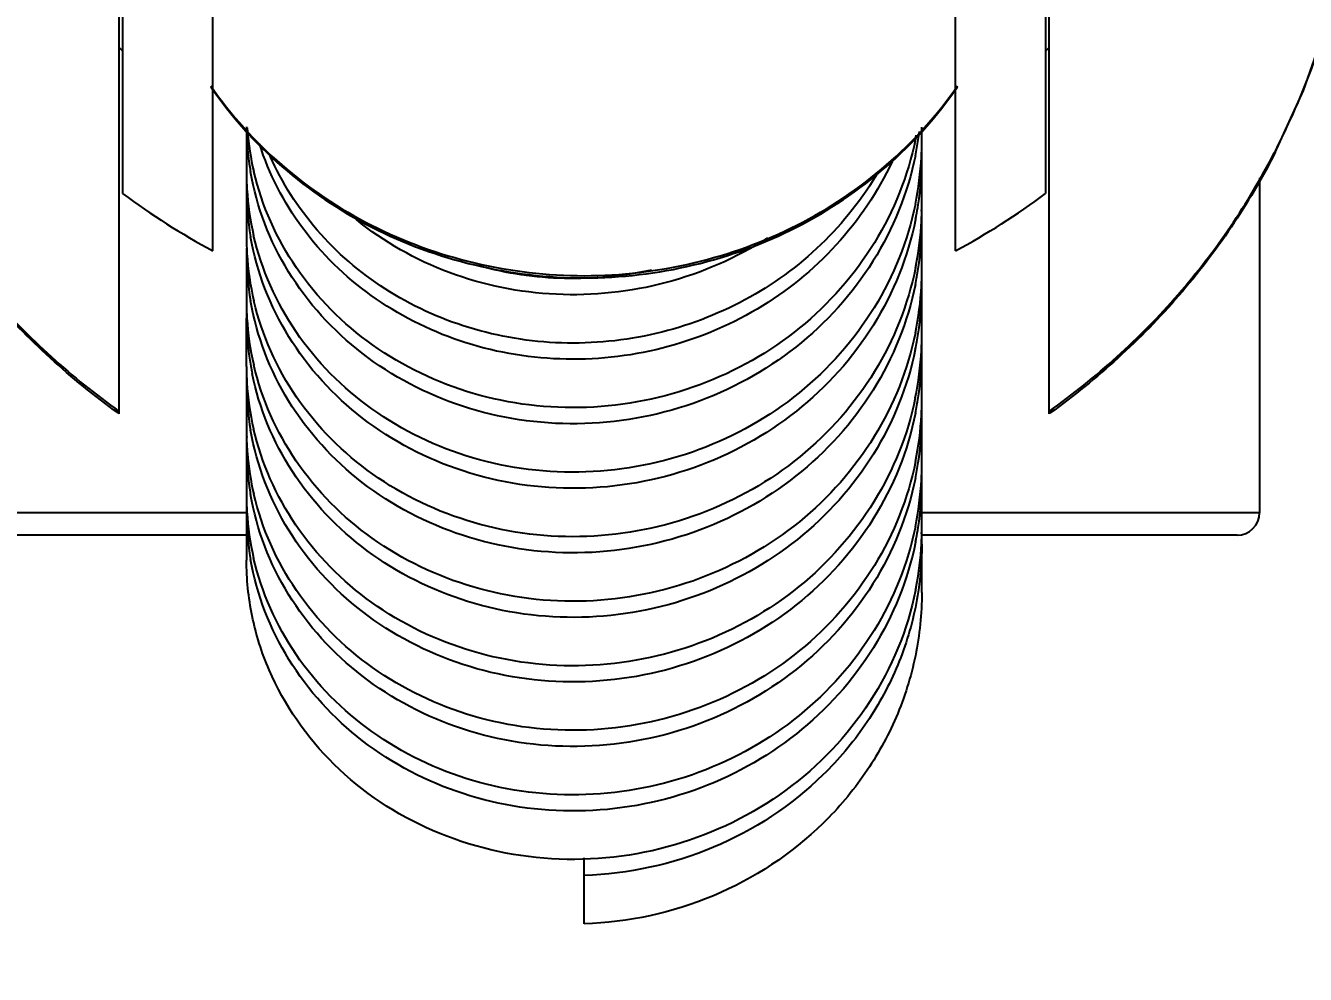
# Model space of a CAD drawing. Header units: millimetres. Extents: x 601 to 1195, y -13 to 407.
# Drawn here: x 716.56 to 737.87, y 171.47 to 187.28 of the extents above; entities that cross this region are included whole.
import ezdxf

# ---------------------------------------------------------------- set-up
doc = ezdxf.new("R2010")
doc.units = ezdxf.units.MM
doc.header["$LTSCALE"] = 0.1
doc.layers.add('DEF_LAYER_ROUND_FEAT', color=7, linetype='Continuous')
doc.layers.add('DIM', color=3, linetype='Continuous')
doc.styles.get("Standard").update_dxf_attribs({"font": 'arial.ttf'})
doc.dimstyles.new('ISO-25', dxfattribs={"dimtxt": 2.5, "dimasz": 2.5, "dimexe": 1.25, "dimexo": 0.625, "dimtad": 1, "dimlfac": 3, "dimtxsty": 'Standard', "dimcen": 2.5, "dimadec": 0, "dimazin": 0, "dimtfac": 1, "dimtmove": 0, "dimatfit": 3, "dimfxl": 0, "dimarcsym": 0})

# ---------------------------------------------------------------- blocks, each defined once
blk = doc.blocks.new('*D31')
at = {"layer": 'Defpoints', "color": 0}
for p in [(687.605, 214.285), (764.112, 214.285), (764.112, 154.958)]:
    blk.add_point(p, dxfattribs=at)
at = {"layer": 'DIM', "color": 0, "lineweight": -2}
for p, q in [((687.605, 213.66), (687.605, 153.708)), ((764.112, 213.66), (764.112, 153.708)), ((690.105, 154.958), (761.612, 154.958))]:
    blk.add_line(p, q, dxfattribs=at)
at = {"layer": 'DIM', "color": 0}
for points in [[(690.105, 155.375), (690.105, 154.541), (687.605, 154.958)], [(761.612, 155.375), (761.612, 154.541), (764.112, 154.958)]]:
    blk.add_solid(points, dxfattribs=at)
at = {"layer": 'DIM', "color": 0, "insert": (725.859, 156.859), "char_height": 2.5, "attachment_point": 5}
blk.add_mtext('102', dxfattribs=at)

msp = doc.modelspace()

# ---------------------------------------------------------------- linework, layer by layer
at = {"color": 7, "linetype": 'Continuous'}
for p, q in [((719.6731, 183.5241), (719.6731, 193.9439)), ((732.0481, 183.5241), (732.0481, 193.3671)), ((718.1169, 180.8078), (718.1169, 192.8559)), ((718.1731, 192.8079), (718.1731, 184.4759)), ((733.5481, 192.8079), (733.5481, 184.4759)), ((733.6044, 180.8078), (733.6044, 192.8559)), ((720.2356, 185.5864), (720.2356, 184.821)), ((731.4856, 185.3585), (731.4856, 185.5854)), ((731.4856, 184.2834), (731.4856, 185.0898)), ((737.3744, 185.191), (737.3654, 185.1513)), ((737.1106, 184.7386), (737.1106, 179.1602)), ((720.2356, 184.5522), (720.2356, 183.7459)), ((731.4856, 183.2083), (731.4856, 184.0147)), ((720.2356, 183.4771), (720.2356, 182.6708)), ((731.4856, 182.1332), (731.4856, 182.9395)), ((720.2356, 181.5957), (720.2356, 182.402)), ((731.4856, 181.0581), (731.4856, 181.8644)), ((720.2356, 181.3269), (720.2356, 180.5206)), ((718.1169, 180.8077), (718.0959, 180.8228)), ((731.4856, 179.983), (731.4856, 180.7893)), ((733.6253, 180.8228), (733.6044, 180.8077)), ((720.2356, 180.2518), (720.2356, 179.4455)), ((731.4856, 178.9079), (731.4856, 179.7142)), ((720.2587, 179.1602), (714.6106, 179.1602)), ((720.2356, 179.1767), (720.2356, 178.3704)), ((737.1106, 179.1602), (731.4856, 179.1602)), ((720.2356, 178.7852), (714.9856, 178.7852)), ((736.7356, 178.7852), (731.4801, 178.7852)), ((731.4856, 177.8328), (731.4856, 178.6391)), ((725.8606, 172.3126), (725.8606, 173.4088))]:
    msp.add_line(p, q, dxfattribs=at)
msp.add_lwpolyline([(737.3654, 185.1512), (737.8423, 186.1918), (738.2421, 187.3321), (738.4899, 188.3791), (738.5932, 189.1932)], dxfattribs=at)
for centre, radius, start, end in [((725.304, 193.9586), 10.0673, 224.40873, 224.90081), ((726.4172, 193.9586), 10.0673, 315.09919, 315.59126), ((724.8415, 185.6284), 4.6059, 180.57941, 189.25391), ((724.8188, 185.8955), 4.5832, 184.0716, 184.63342), ((724.8582, 185.8999), 4.6228, 184.64902, 193.21416), ((726.2369, 186.1673), 5.2489, 351.26042, 352.81283), ((726.2239, 186.1693), 5.262, 348.36403, 351.2598), ((726.2252, 186.4383), 5.2608, 348.46486, 349.17142), ((726.2548, 185.3584), 5.2308, 357.05886, 0.00164), ((726.2355, 185.3607), 5.2502, 348.36301, 357.0443), ((726.2422, 185.0908), 5.2435, 351.20046, 359.9888), ((726.2696, 185.0897), 5.216, 0.00009, 0.84323), ((727.1107, 190.4205), 11.5191, 332.81028, 333.0006), ((724.8412, 185.6287), 4.6056, 189.25835, 189.86299), ((724.8301, 184.8213), 4.5945, 180.00411, 183.3445), ((724.8268, 184.5519), 4.5911, 178.31642, 179.99665), ((725.5643, 194.4665), 12.4275, 233.50555, 241.70284), ((724.8425, 184.5534), 4.6069, 180.01506, 189.97167), ((724.8542, 184.824), 4.6187, 183.36006, 193.07108), ((726.1265, 194.5145), 12.4842, 298.31581, 306.47581), ((726.2402, 185.0912), 5.2455, 349.15901, 351.19872), ((726.2616, 184.2835), 5.224, 357.06683, 359.99885), ((726.2539, 184.0148), 5.2317, 359.99844, 2.1041), ((726.2381, 185.0917), 5.2476, 348.50425, 349.15873), ((726.2366, 184.2853), 5.2491, 349.16215, 357.06141), ((726.245, 184.0154), 5.2406, 351.29467, 359.99229), ((724.8188, 183.7456), 4.5832, 179.99655, 182.31669), ((724.8288, 183.4772), 4.5932, 178.88363, 180.00158), ((724.8169, 183.7456), 4.5813, 182.31742, 183.33722), ((724.8419, 183.4782), 4.6062, 180.01346, 189.88323), ((724.8579, 183.7494), 4.6224, 183.35509, 193.27376), ((726.2264, 184.0189), 5.2595, 348.41526, 351.28709), ((726.2381, 184.2853), 5.2476, 348.50425, 349.15873), ((726.25, 183.2085), 5.2356, 357.0609, 359.99827), ((726.2373, 183.2102), 5.2484, 348.41656, 357.0489), ((726.2448, 182.9404), 5.2408, 351.22932, 359.99086), ((726.2559, 182.9393), 5.2297, 0.00305, 1.26619), ((724.8318, 182.6709), 4.5962, 180.00201, 183.34731), ((724.8061, 182.402), 4.5704, 178.7352, 179.99965), ((724.8462, 182.4036), 4.6105, 180.01952, 190.00835), ((724.8547, 182.6739), 4.6192, 183.36722, 193.14238), ((726.2287, 182.943), 5.2571, 348.31678, 351.22813), ((726.2645, 182.1329), 5.2211, 357.82947, 0.00327), ((726.2327, 182.1357), 5.253, 348.31795, 357.05583), ((726.2425, 181.8654), 5.2431, 351.32827, 359.9901), ((726.2682, 182.1328), 5.2174, 357.06726, 357.82885), ((726.2626, 181.8647), 5.223, 359.99692, 1.47152), ((724.8175, 181.5959), 4.5819, 180.00239, 183.34313), ((724.831, 181.3268), 4.5954, 177.89907, 179.99829), ((724.852, 182.4046), 4.6164, 190.00781, 191.56048), ((724.8417, 181.328), 4.606, 180.01374, 189.92555), ((724.8582, 181.5991), 4.6228, 183.35371, 193.00703), ((726.236, 181.867), 5.2497, 348.46371, 351.32116), ((726.2523, 181.0584), 5.2333, 357.06257, 359.99636), ((726.2372, 181.06), 5.2485, 348.46864, 357.05443), ((726.2458, 180.79), 5.2398, 351.26417, 359.99229), ((726.2507, 180.7892), 5.2349, 0.00154, 1.68514), ((724.8273, 180.5204), 4.5917, 179.99834, 183.35041), ((724.8189, 180.2521), 4.5833, 177.76258, 180.00343), ((724.8418, 180.2528), 4.6062, 180.01302, 189.2531), ((724.8202, 180.5201), 4.5845, 183.35114, 184.63332), ((724.8582, 180.5244), 4.6228, 184.64902, 193.21416), ((726.2239, 180.7938), 5.262, 348.36403, 351.2598), ((726.2548, 179.9829), 5.2308, 357.05886, 0.00164), ((726.2355, 179.9852), 5.2502, 348.36301, 357.0443), ((726.2422, 179.7153), 5.2435, 351.20046, 359.9888), ((726.2696, 179.7142), 5.216, 0.00009, 0.84323), ((724.8412, 180.2532), 4.6056, 189.25835, 189.86299), ((724.8301, 179.4458), 4.5945, 180.00411, 183.3445), ((724.8268, 179.1764), 4.5911, 178.31642, 179.99665), ((724.8425, 179.1779), 4.6069, 180.01506, 189.97167), ((724.8542, 179.4485), 4.6187, 183.36006, 193.07108), ((736.7356, 179.1602), 0.375, 270, 0), ((726.2402, 179.7157), 5.2455, 349.15901, 351.19872), ((726.2616, 178.908), 5.224, 357.06683, 359.99885), ((726.2381, 179.7162), 5.2476, 348.50425, 349.15873), ((726.2539, 178.6393), 5.2317, 359.99844, 2.1041), ((726.2366, 178.9098), 5.2491, 349.16215, 357.06141), ((726.2381, 178.9098), 5.2476, 348.50425, 349.15873)]:
    msp.add_arc(centre, radius, start, end, dxfattribs=at)
for points, knots in [([(737.3744, 185.191), (737.4504, 185.3401), (737.7327, 185.9193), (737.974, 186.5189), (738.1245, 186.9715)], [0, 0, 0, 0, 0.2596624, 1, 1, 1, 1]), ([(731.3797, 185.3863), (731.2558, 184.7789), (730.7826, 183.5901), (729.5088, 182.1514), (727.8201, 181.1926), (725.9113, 180.8128), (723.9967, 181.0447), (722.2902, 181.8595), (720.9887, 183.1626), (720.4914, 184.2743), (720.3578, 184.8432)], [0, 0, 0, 0, 0.1247778, 0.2513924, 0.3797815, 0.5087788, 0.636565, 0.7613987, 0.8823837, 1, 1, 1, 1]), ([(730.9894, 185.011), (730.754, 184.5056), (730.1162, 183.5563), (728.7792, 182.4788), (727.1781, 181.822), (725.4589, 181.6396), (723.7754, 181.9423), (722.2788, 182.7008), (721.1069, 183.8437), (720.6113, 184.8059), (720.453, 185.3044)], [0, 0, 0, 0, 0.1255619, 0.2528663, 0.3813953, 0.5099536, 0.637044, 0.7613528, 0.8822278, 1, 1, 1, 1]), ([(718.0959, 180.8228), (717.3112, 181.3876), (715.8756, 182.6927), (714.7887, 184.3017), (714.3558, 185.1513)], [0, 0, 0, 0, 0.5034762, 1, 1, 1, 1]), ([(714.3642, 185.1569), (714.7991, 184.3105), (715.8908, 182.7072), (717.33, 181.4094), (718.1169, 180.8478)], [0, 0, 0, 0, 0.4960541, 1, 1, 1, 1]), ([(731.3778, 185.108), (731.2504, 184.4894), (730.7615, 183.2797), (729.4461, 181.8276), (727.7081, 180.8793), (725.7554, 180.5362), (723.8145, 180.8277), (722.1106, 181.7177), (720.8484, 183.0995), (720.4053, 184.2552), (720.3036, 184.8398)], [0, 0, 0, 0, 0.1249639, 0.2518118, 0.3804383, 0.5095825, 0.6373353, 0.7619371, 0.8825938, 1, 1, 1, 1]), ([(730.7638, 184.8475), (730.5043, 184.4005), (729.8496, 183.5716), (728.5653, 182.6412), (727.0716, 182.0773), (725.4849, 181.9196), (723.9269, 182.1755), (722.5172, 182.8235), (721.3666, 183.8108), (720.8271, 184.6559), (720.6313, 185.101)], [0, 0, 0, 0, 0.1256515, 0.2528736, 0.3811061, 0.5092873, 0.6361371, 0.7605161, 0.8817719, 1, 1, 1, 1]), ([(733.6044, 180.8478), (734.3912, 181.4094), (735.8304, 182.7073), (736.9222, 184.3105), (737.357, 185.1569)], [0, 0, 0, 0, 0.503947, 1, 1, 1, 1]), ([(737.3654, 185.1513), (736.9325, 184.3017), (735.8456, 182.6927), (734.4101, 181.3876), (733.6253, 180.8228)], [0, 0, 0, 0, 0.4965238, 1, 1, 1, 1]), ([(731.3778, 184.3017), (731.2527, 183.6943), (730.7772, 182.5062), (729.5004, 181.0695), (727.8095, 180.1135), (725.8998, 179.7372), (723.9854, 179.9728), (722.2806, 180.7912), (720.9819, 182.0972), (720.4874, 183.2101), (720.3552, 183.7794)], [0, 0, 0, 0, 0.124792, 0.2514238, 0.3798269, 0.5088294, 0.6366095, 0.7614278, 0.8823948, 1, 1, 1, 1]), ([(731.3804, 184.0459), (731.2545, 183.4268), (730.7686, 182.2157), (729.4563, 180.7604), (727.7199, 179.8083), (725.7674, 179.4612), (723.8253, 179.749), (722.119, 180.636), (720.8537, 182.0159), (720.408, 183.1711), (720.3052, 183.7557)], [0, 0, 0, 0, 0.1249489, 0.2517787, 0.380392, 0.5095336, 0.6372953, 0.7619134, 0.8825862, 1, 1, 1, 1]), ([(728.9153, 183.735), (728.3979, 183.4039), (727.2506, 182.9017), (725.3975, 182.7045), (723.592, 183.0674), (722.5265, 183.6693), (722.0669, 184.0424)], [0, 0, 0, 0, 0.2530123, 0.5062061, 0.7561719, 1, 1, 1, 1]), ([(731.3804, 183.2395), (731.2569, 182.6321), (730.7846, 181.4432), (729.5121, 180.0039), (727.8242, 179.0439), (725.916, 178.6628), (724.0013, 178.8932), (722.2943, 179.7065), (720.9916, 181.0082), (720.4931, 182.1194), (720.359, 182.6881)], [0, 0, 0, 0, 0.1247722, 0.2513797, 0.3797627, 0.5087573, 0.6365457, 0.7613859, 0.8823787, 1, 1, 1, 1]), ([(726.9808, 183.2032), (726.5066, 183.0985), (725.5339, 183.0036), (724.5665, 183.1447), (724.1026, 183.2724)], [0, 0, 0, 0, 0.5023298, 1, 1, 1, 1]), ([(731.3788, 182.9627), (731.2519, 182.3439), (730.7641, 181.1335), (729.4497, 179.6801), (727.712, 178.7305), (725.7591, 178.386), (723.8176, 178.6764), (722.1129, 179.5656), (720.8497, 180.9472), (720.4059, 182.1029), (720.304, 182.6876)], [0, 0, 0, 0, 0.1249589, 0.251801, 0.3804237, 0.5095679, 0.637324, 0.761931, 0.882592, 1, 1, 1, 1]), ([(731.3788, 182.1564), (731.2543, 181.549), (730.78, 180.3605), (729.5047, 178.9228), (727.8149, 177.9653), (725.9056, 177.5872), (723.9911, 177.821), (722.2854, 178.6376), (720.9853, 179.9422), (720.4893, 181.0545), (720.3565, 181.6236)], [0, 0, 0, 0, 0.1247847, 0.2514078, 0.379804, 0.5088041, 0.6365875, 0.7614136, 0.8823894, 1, 1, 1, 1]), ([(731.3769, 181.8784), (731.2503, 181.266), (730.7677, 180.0684), (729.4723, 178.6257), (727.7593, 177.6744), (725.8297, 177.3144), (723.9033, 177.5766), (722.1993, 178.4286), (720.9179, 179.77), (720.4471, 180.9029), (720.3292, 181.4794)], [0, 0, 0, 0, 0.1248762, 0.2516135, 0.3801239, 0.5091933, 0.6369596, 0.7616746, 0.8824934, 1, 1, 1, 1]), ([(731.3769, 181.0721), (731.2513, 180.4648), (730.7747, 179.277), (729.4967, 177.8412), (727.805, 176.8865), (725.8949, 176.5117), (723.9807, 176.7489), (722.2765, 177.5687), (720.9792, 178.8759), (720.4857, 179.9893), (720.3541, 180.5587)], [0, 0, 0, 0, 0.1247986, 0.2514384, 0.3798477, 0.5088523, 0.6366295, 0.7614413, 0.8824009, 1, 1, 1, 1]), ([(731.3797, 180.8171), (731.2534, 180.1982), (730.7667, 178.9872), (729.4533, 177.5328), (727.7163, 176.5817), (725.7635, 176.2358), (723.8215, 176.5249), (722.1159, 177.4131), (720.8516, 178.7939), (720.4069, 179.9494), (720.3046, 180.5341)], [0, 0, 0, 0, 0.1249536, 0.2517893, 0.3804073, 0.5095505, 0.6373098, 0.7619225, 0.8825893, 1, 1, 1, 1]), ([(731.3797, 180.0108), (731.2558, 179.4033), (730.7826, 178.2146), (729.5088, 176.7759), (727.8201, 175.817), (725.9113, 175.4373), (723.9967, 175.6692), (722.2902, 176.484), (720.9887, 177.7871), (720.4914, 178.8988), (720.3578, 179.4677)], [0, 0, 0, 0, 0.1247778, 0.2513924, 0.3797815, 0.5087788, 0.636565, 0.7613987, 0.8823837, 1, 1, 1, 1]), ([(731.3778, 179.7325), (731.2504, 179.1139), (730.7615, 177.9041), (729.4461, 176.4521), (727.7081, 175.5038), (725.7554, 175.1606), (723.8145, 175.4521), (722.1106, 176.3421), (720.8484, 177.724), (720.4053, 178.8796), (720.3036, 179.4643)], [0, 0, 0, 0, 0.1249639, 0.2518118, 0.3804383, 0.5095825, 0.6373353, 0.7619371, 0.8825938, 1, 1, 1, 1]), ([(731.3778, 178.9262), (731.2527, 178.3188), (730.7772, 177.1307), (729.5004, 175.694), (727.8095, 174.738), (725.8998, 174.3617), (723.9854, 174.5973), (722.2806, 175.4157), (720.9819, 176.7217), (720.4874, 177.8346), (720.3552, 178.4039)], [0, 0, 0, 0, 0.124792, 0.2514238, 0.3798269, 0.5088294, 0.6366095, 0.7614278, 0.8823948, 1, 1, 1, 1]), ([(731.3804, 178.6703), (731.2545, 178.0513), (730.7686, 176.8402), (729.4563, 175.3849), (727.7199, 174.4328), (725.7674, 174.0857), (723.8253, 174.3735), (722.119, 175.2605), (720.8537, 176.6404), (720.408, 177.7955), (720.3052, 178.3802)], [0, 0, 0, 0, 0.1249489, 0.2517787, 0.380392, 0.5095336, 0.6372953, 0.7619134, 0.8825862, 1, 1, 1, 1]), ([(731.4856, 178.6391), (731.4856, 178.2846), (731.4127, 177.572), (731.0895, 176.5459), (730.5648, 175.5979), (729.6246, 174.4847), (728.0621, 173.4567), (726.5945, 173.1413), (725.8606, 173.119)], [0, 0, 0, 0, 0.1225108, 0.2455086, 0.3693853, 0.4943611, 0.7462876, 1, 1, 1, 1]), ([(731.3804, 177.864), (731.2475, 177.2102), (730.7194, 175.9321), (729.2847, 174.4325), (727.4018, 173.5115), (725.3203, 173.2766), (723.3076, 173.7479), (721.6248, 174.8609), (720.6813, 176.2201), (720.3001, 177.431), (720.2356, 178.0586), (720.2356, 178.3704)], [0, 0, 0, 0, 0.1253895, 0.2527951, 0.3819897, 0.5114262, 0.6389333, 0.7627385, 0.8824281, 0.9413998, 1, 1, 1, 1]), ([(731.4856, 177.8328), (731.4856, 177.4783), (731.4127, 176.7657), (731.0895, 175.7395), (730.5648, 174.7916), (729.6246, 173.6784), (728.0621, 172.6503), (726.5945, 172.335), (725.8606, 172.3126)], [0, 0, 0, 0, 0.1225108, 0.2455086, 0.3693853, 0.4943611, 0.7462876, 1, 1, 1, 1])]:
    msp.add_open_spline(points, degree=3, knots=knots, dxfattribs=at)
at = {"layer": 'DEF_LAYER_ROUND_FEAT', "color": 7, "linetype": 'Continuous'}
for points, knots in [([(719.6398, 186.2567), (719.9761, 185.7673), (720.7845, 184.8654), (722.7985, 183.5094), (725.8608, 182.7793), (728.9231, 183.5096), (730.9371, 184.8656), (731.7453, 185.7676), (732.0816, 186.257)], [0, 0, 0, 0, 0.1232873, 0.2482434, 0.500003, 0.7517608, 0.8767148, 1, 1, 1, 1]), ([(719.6404, 186.2713), (719.9763, 185.7859), (720.7842, 184.8906), (722.7984, 183.5429), (725.8607, 182.8178), (728.923, 183.543), (730.9372, 184.8907), (731.7451, 185.786), (732.081, 186.2714)], [0, 0, 0, 0, 0.1227731, 0.2476229, 0.5000003, 0.7523775, 0.8772271, 1, 1, 1, 1])]:
    msp.add_open_spline(points, degree=3, knots=knots, dxfattribs=at)

# ---------------------------------------------------------------- dimensions: what is measured, and where the dimension line sits
at = {"layer": 'DIM'}
dim = msp.add_linear_dim(base=(764.112, 154.958), p1=(687.6054, 214.2849), p2=(764.112, 214.2849), text='102', dimstyle='ISO-25', dxfattribs=at)
dim.commit()
dim.dimension.update_dxf_attribs({"geometry": '*D31', "text_midpoint": (725.8587, 154.958), "dimtype": 160})

doc.saveas('drawing.dxf')
